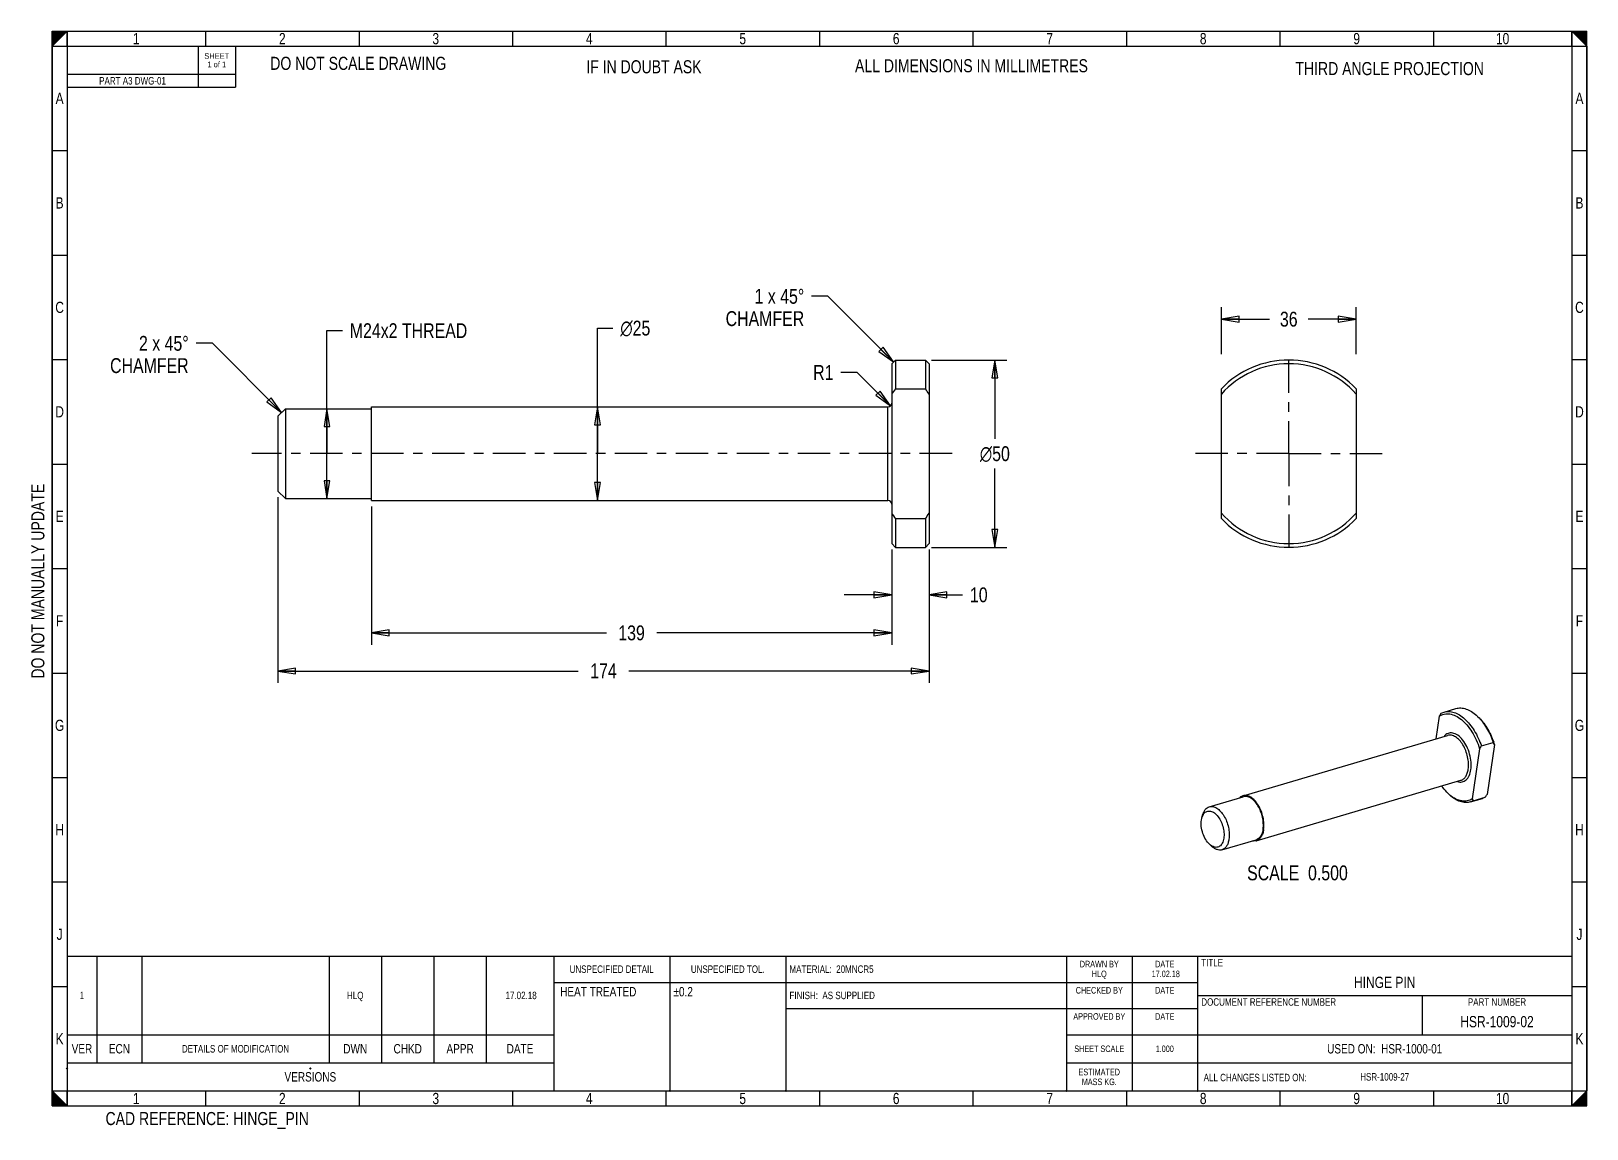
# Model space of a CAD drawing. Header units: inches. Extents: x 0.1 to 16.4, y 0 to 11.6.
import ezdxf

# ---------------------------------------------------------------- set-up
doc = ezdxf.new("R2010")
doc.units = ezdxf.units.IN
doc.header["$LTSCALE"] = 0.909449
doc.header["$MEASUREMENT"] = 0
doc.linetypes.add('CENTER', pattern=[0.6, 0.375, -0.075, 0.075, -0.075])
doc.layers.get('0').update_dxf_attribs({"linetype": 'CONTINUOUS'})
doc.layers.add('02___PRT_ALL_AXES', color=7, linetype='CONTINUOUS')
doc.styles.get("Standard").update_dxf_attribs({"font": 'txt', "width": 0.8})
doc.styles.add('TEXTSTYLE_1', font='gdt', dxfattribs={"width": 0.8})
doc.dimstyles.new('DIMSTYLE_1', dxfattribs={"dimtxt": 0.15625, "dimasz": 0.1875, "dimexe": 0.125, "dimexo": 0.0625, "dimgap": 0.078125, "dimtad": 0, "dimtih": 1, "dimtoh": 1, "dimzin": 4, "dimdsep": 46, "dimtxsty": 'Standard', "dimblk": 'CLOSED', "dimblk1": 'CLOSED', "dimblk2": 'CLOSED', "dimcen": 0.09, "dimadec": 0, "dimazin": 0, "dimtfac": 1, "dimtofl": 0, "dimtmove": 0, "dimatfit": 3, "dimldrblk": 'CLOSED', "dimfxl": 1, "dimtolj": 1, "dimtzin": 4, "dimarcsym": 0})
doc.dimstyles.new('DIMSTYLE_2', dxfattribs={"dimtxt": 0.15625, "dimasz": 0.1875, "dimexe": 0.125, "dimexo": 0.0625, "dimgap": 0.09, "dimtad": 0, "dimtih": 1, "dimtoh": 1, "dimzin": 4, "dimdsep": 46, "dimtxsty": 'Standard', "dimblk": 'CLOSED', "dimblk1": 'CLOSED', "dimblk2": 'CLOSED', "dimcen": 0.09, "dimadec": 0, "dimazin": 0, "dimtfac": 1, "dimtofl": 0, "dimtmove": 0, "dimatfit": 3, "dimldrblk": 'CLOSED', "dimfxl": 1, "dimtolj": 1, "dimtzin": 4, "dimarcsym": 0})
doc.dimstyles.get("Standard").update_dxf_attribs({"dimtxt": 0.15625, "dimasz": 0.1875, "dimexe": 0.125, "dimexo": 0.0625, "dimgap": 0.09, "dimtad": 0, "dimtih": 1, "dimtoh": 1, "dimzin": 4, "dimdsep": 46, "dimtxsty": 'Standard', "dimblk": 'CLOSED', "dimblk1": 'CLOSED', "dimblk2": 'CLOSED', "dimcen": 0.09, "dimadec": 0, "dimazin": 0, "dimtp": 0.01, "dimtm": 0.01, "dimtfac": 1, "dimtofl": 0, "dimtmove": 0, "dimatfit": 3, "dimldrblk": 'CLOSED', "dimfxl": 1, "dimtolj": 1, "dimtzin": 4, "dimarcsym": 0})

# ---------------------------------------------------------------- blocks, each defined once
blk = doc.blocks.new('_CLOSED')
at = {"color": 0, "linetype": 'ByBlock'}
for p, q in [((0, 0), (-1, 0.167)), ((-1, 0.167), (-1, -0.167)), ((-1, -0.167), (0, 0)), ((-1, 0), (0, 0))]:
    blk.add_line(p, q, dxfattribs=at)
blk = doc.blocks.new('*D1')
at = {"color": 2, "linetype": 'Continuous', "transparency": 16777216}
for p, q in [((3.167, 7.133), (3.167, 8.426)), ((3.167, 8.426), (3.329, 8.426)), ((2.791, 7.605), (3.292, 7.605)), ((3.167, 7.605), (3.167, 7.133)), ((3.167, 6.66), (3.167, 7.133)), ((2.791, 6.66), (3.292, 6.66))]:
    blk.add_line(p, q, dxfattribs=at)
at = {"color": 2, "linetype": 'Continuous', "transparency": 16777216, "xscale": 0.1875, "yscale": 0.1875, "zscale": 0.1875}
for p, rotation in [((3.167, 7.605), 90), ((3.167, 6.66), 270)]:
    blk.add_blockref('_CLOSED', p, dxfattribs=dict(at, rotation=rotation))
at = {"color": 2, "linetype": 'Continuous', "transparency": 16777216, "insert": (3.407, 8.504), "char_height": 0.15625, "width": 1.5, "attachment_point": 1, "line_spacing_factor": 0.9}
blk.add_mtext('M24x2 THREAD', dxfattribs=at)
blk = doc.blocks.new('*D2')
at = {"color": 2, "linetype": 'Continuous', "transparency": 16777216}
for p, q in [((6.012, 7.133), (6.012, 8.453)), ((6.012, 8.453), (6.173, 8.453)), ((5.894, 7.625), (6.137, 7.625)), ((6.012, 7.625), (6.012, 7.133)), ((6.012, 6.641), (6.012, 7.133)), ((5.91, 6.641), (6.137, 6.641))]:
    blk.add_line(p, q, dxfattribs=at)
at = {"color": 2, "linetype": 'Continuous', "transparency": 16777216, "xscale": 0.1875, "yscale": 0.1875, "zscale": 0.1875}
for p, rotation in [((6.012, 7.625), 90), ((6.012, 6.641), 270)]:
    blk.add_blockref('_CLOSED', p, dxfattribs=dict(at, rotation=rotation))
at = {"color": 2, "linetype": 'Continuous', "transparency": 16777216, "insert": (6.252, 8.531), "char_height": 0.15625, "width": 0.45833, "attachment_point": 1, "line_spacing_factor": 0.9, "style": 'TEXTSTYLE_1'}
blk.add_mtext('{\\Fgdt;n}\\Ftxt;25', dxfattribs=at)
blk = doc.blocks.new('*D3')
at = {"color": 2, "linetype": 'Continuous', "transparency": 16777216}
for p, q in [((9.523, 8.117), (10.316, 8.117)), ((10.191, 8.117), (10.191, 7.289)), ((10.191, 6.148), (10.191, 6.976)), ((9.523, 6.148), (10.316, 6.148))]:
    blk.add_line(p, q, dxfattribs=at)
at = {"color": 2, "linetype": 'Continuous', "transparency": 16777216, "xscale": 0.1875, "yscale": 0.1875, "zscale": 0.1875}
for p, rotation in [((10.191, 8.117), 90), ((10.191, 6.148), 270)]:
    blk.add_blockref('_CLOSED', p, dxfattribs=dict(at, rotation=rotation))
at = {"color": 2, "linetype": 'Continuous', "transparency": 16777216, "insert": (10.191, 7.211), "char_height": 0.15625, "width": 0.45833, "attachment_point": 2, "line_spacing_factor": 0.9, "style": 'TEXTSTYLE_1'}
blk.add_mtext('{\\Fgdt;n}\\Ftxt;50', dxfattribs=at)
blk = doc.blocks.new('*D4')
at = {"color": 2, "linetype": 'Continuous', "transparency": 16777216}
for p, q in [((8.744, 7.987), (8.572, 7.987)), ((9.095, 7.636), (8.744, 7.987))]:
    blk.add_line(p, q, dxfattribs=at)
at = {"color": 2, "linetype": 'Continuous', "transparency": 16777216, "xscale": 0.1875, "yscale": 0.1875, "zscale": 0.1875, "rotation": 315}
blk.add_blockref('_CLOSED', (9.095, 7.636), dxfattribs=at)
at = {"color": 2, "linetype": 'Continuous', "transparency": 16777216, "insert": (8.494, 8.065), "char_height": 0.1562, "width": 0.25, "attachment_point": 3, "line_spacing_factor": 0.9}
blk.add_mtext('R1', dxfattribs=at)
blk = doc.blocks.new('*D5')
at = {"color": 2, "linetype": 'Continuous', "transparency": 16777216}
for p, q in [((12.573, 8.179), (12.573, 8.672)), ((12.573, 8.547), (13.078, 8.547)), ((13.99, 8.547), (13.485, 8.547)), ((13.99, 8.179), (13.99, 8.672))]:
    blk.add_line(p, q, dxfattribs=at)
at = {"color": 2, "linetype": 'Continuous', "transparency": 16777216, "xscale": 0.1875, "yscale": 0.1875, "zscale": 0.1875, "rotation": 180}
blk.add_blockref('_CLOSED', (12.573, 8.547), dxfattribs=at)
at = {"color": 2, "linetype": 'Continuous', "transparency": 16777216, "xscale": 0.1875, "yscale": 0.1875, "zscale": 0.1875}
blk.add_blockref('_CLOSED', (13.99, 8.547), dxfattribs=at)
at = {"color": 2, "linetype": 'Continuous', "transparency": 16777216, "insert": (13.282, 8.625), "char_height": 0.1562, "width": 0.25, "attachment_point": 2, "line_spacing_factor": 0.9}
blk.add_mtext('36', dxfattribs=at)
blk = doc.blocks.new('*D6')
at = {"color": 2, "linetype": 'Continuous', "transparency": 16777216}
for p, q in [((3.634, 6.578), (3.634, 5.123)), ((9.106, 6.125), (9.106, 5.123)), ((3.634, 5.248), (6.105, 5.248)), ((9.106, 5.248), (6.636, 5.248))]:
    blk.add_line(p, q, dxfattribs=at)
at = {"color": 2, "linetype": 'Continuous', "transparency": 16777216, "xscale": 0.1875, "yscale": 0.1875, "zscale": 0.1875, "rotation": 180}
blk.add_blockref('_CLOSED', (3.634, 5.248), dxfattribs=at)
at = {"color": 2, "linetype": 'Continuous', "transparency": 16777216, "xscale": 0.1875, "yscale": 0.1875, "zscale": 0.1875}
blk.add_blockref('_CLOSED', (9.106, 5.248), dxfattribs=at)
at = {"color": 2, "linetype": 'Continuous', "transparency": 16777216, "insert": (6.37, 5.327), "char_height": 0.1562, "width": 0.375, "attachment_point": 2, "line_spacing_factor": 0.9}
blk.add_mtext('139', dxfattribs=at)
blk = doc.blocks.new('*D7')
at = {"color": 2, "linetype": 'Continuous', "transparency": 16777216}
for p, q in [((9.106, 6.125), (9.106, 5.523)), ((9.5, 6.125), (9.5, 5.523)), ((9.106, 5.648), (8.606, 5.648)), ((9.5, 5.648), (9.851, 5.648))]:
    blk.add_line(p, q, dxfattribs=at)
at = {"color": 2, "linetype": 'Continuous', "transparency": 16777216, "xscale": 0.1875, "yscale": 0.1875, "zscale": 0.1875}
blk.add_blockref('_CLOSED', (9.106, 5.648), dxfattribs=at)
at = {"color": 2, "linetype": 'Continuous', "transparency": 16777216, "xscale": 0.1875, "yscale": 0.1875, "zscale": 0.1875, "rotation": 180}
blk.add_blockref('_CLOSED', (9.5, 5.648), dxfattribs=at)
at = {"color": 2, "linetype": 'Continuous', "transparency": 16777216, "insert": (9.929, 5.727), "char_height": 0.1562, "width": 0.25, "attachment_point": 1, "line_spacing_factor": 0.9}
blk.add_mtext('10', dxfattribs=at)
blk = doc.blocks.new('*D8')
at = {"color": 2, "linetype": 'Continuous', "transparency": 16777216}
for p, q in [((2.65, 6.677), (2.65, 4.723)), ((9.5, 6.125), (9.5, 4.723)), ((2.65, 4.848), (5.809, 4.848)), ((9.5, 4.848), (6.341, 4.848))]:
    blk.add_line(p, q, dxfattribs=at)
at = {"color": 2, "linetype": 'Continuous', "transparency": 16777216, "xscale": 0.1875, "yscale": 0.1875, "zscale": 0.1875, "rotation": 180}
blk.add_blockref('_CLOSED', (2.65, 4.848), dxfattribs=at)
at = {"color": 2, "linetype": 'Continuous', "transparency": 16777216, "xscale": 0.1875, "yscale": 0.1875, "zscale": 0.1875}
blk.add_blockref('_CLOSED', (9.5, 4.848), dxfattribs=at)
at = {"color": 2, "linetype": 'Continuous', "transparency": 16777216, "insert": (6.075, 4.927), "char_height": 0.1562, "width": 0.375, "attachment_point": 2, "line_spacing_factor": 0.9}
blk.add_mtext('174', dxfattribs=at)
blk = doc.blocks.new('*T9')
at = {"color": 2, "linetype": 'Continuous'}
for p, q in [((0, 0), (15.827, 0)), ((0, 0), (0, -0.157)), ((1.457, 0), (1.457, -0.157)), ((3.071, 0), (3.071, -0.157)), ((4.685, 0), (4.685, -0.157)), ((6.299, 0), (6.299, -0.157)), ((7.913, 0), (7.913, -0.157)), ((9.528, 0), (9.528, -0.157)), ((11.142, 0), (11.142, -0.157)), ((12.756, 0), (12.756, -0.157)), ((14.37, 0), (14.37, -0.157)), ((15.827, 0), (15.827, -0.157)), ((0, -0.157), (15.827, -0.157))]:
    blk.add_line(p, q, dxfattribs=at)
at = {"color": 2, "linetype": 'Continuous', "attachment_point": 2, "line_spacing_factor": 0.9}
for s, insert, char_height, width in [('1', (0.728, -0.02), 0.118, 0.18898), ('2', (2.264, -0.02), 0.118, 0.18898), ('3 ', (3.878, -0.02), 0.1181, 0.37795), ('4', (5.492, -0.02), 0.118, 0.18898), ('5', (7.106, -0.02), 0.118, 0.18898), ('6', (8.72, -0.02), 0.118, 0.18898), ('7', (10.335, -0.02), 0.118, 0.18898), ('8', (11.949, -0.02), 0.118, 0.18898), ('9', (13.563, -0.02), 0.118, 0.18898), ('10', (15.098, -0.02), 0.1181, 0.37795)]:
    blk.add_mtext(s, dxfattribs=dict(at, insert=insert, char_height=char_height, width=width))
blk = doc.blocks.new('*T10')
at = {"color": 2, "linetype": 'Continuous'}
for p, q in [((0, 0), (15.827, 0)), ((0, 0), (0, -0.157)), ((1.457, 0), (1.457, -0.157)), ((3.071, 0), (3.071, -0.157)), ((4.685, 0), (4.685, -0.157)), ((6.299, 0), (6.299, -0.157)), ((7.913, 0), (7.913, -0.157)), ((9.528, 0), (9.528, -0.157)), ((11.142, 0), (11.142, -0.157)), ((12.756, 0), (12.756, -0.157)), ((14.37, 0), (14.37, -0.157)), ((15.827, 0), (15.827, -0.157)), ((0, -0.157), (15.827, -0.157))]:
    blk.add_line(p, q, dxfattribs=at)
at = {"color": 2, "linetype": 'Continuous', "attachment_point": 2, "line_spacing_factor": 0.9}
for s, insert, char_height, width in [('1', (0.728, -0.02), 0.118, 0.18898), ('2', (2.264, -0.02), 0.118, 0.18898), ('3 ', (3.878, -0.02), 0.1181, 0.37795), ('4 ', (5.492, -0.02), 0.1181, 0.37795), ('5', (7.106, -0.02), 0.118, 0.18898), ('6', (8.72, -0.02), 0.118, 0.18898), ('7', (10.335, -0.02), 0.118, 0.18898), ('8', (11.949, -0.02), 0.118, 0.18898), ('9', (13.563, -0.02), 0.118, 0.18898), ('10', (15.098, -0.02), 0.1181, 0.37795)]:
    blk.add_mtext(s, dxfattribs=dict(at, insert=insert, char_height=char_height, width=width))
blk = doc.blocks.new('*T11')
at = {"color": 2, "linetype": 'Continuous'}
for p, q in [((0, 0), (0.157, 0)), ((0, 0), (0, -10.984)), ((0.157, 0), (0.157, -10.984)), ((0, -1.098), (0.157, -1.098)), ((0, -2.197), (0.157, -2.197)), ((0, -3.295), (0.157, -3.295)), ((0, -4.394), (0.157, -4.394)), ((0, -5.492), (0.157, -5.492)), ((0, -6.591), (0.157, -6.591)), ((0, -7.689), (0.157, -7.689)), ((0, -8.787), (0.157, -8.787)), ((0, -9.886), (0.157, -9.886)), ((0, -10.984), (0.157, -10.984))]:
    blk.add_line(p, q, dxfattribs=at)
at = {"color": 2, "linetype": 'Continuous', "char_height": 0.118, "width": 0.18898, "attachment_point": 2, "line_spacing_factor": 0.9}
for s, insert in [('A', (0.079, -0.49)), ('B', (0.079, -1.589)), ('C', (0.079, -2.687)), ('D', (0.079, -3.785)), ('E', (0.079, -4.884)), ('F', (0.079, -5.982)), ('G', (0.079, -7.081)), ('H', (0.079, -8.179)), ('J', (0.079, -9.278)), ('K', (0.079, -10.376))]:
    blk.add_mtext(s, dxfattribs=dict(at, insert=insert))
blk = doc.blocks.new('*T12')
at = {"color": 2, "linetype": 'Continuous'}
for p, q in [((0, 0), (0.157, 0)), ((0, 0), (0, -10.984)), ((0.157, 0), (0.157, -10.984)), ((0, -1.098), (0.157, -1.098)), ((0, -2.197), (0.157, -2.197)), ((0, -3.295), (0.157, -3.295)), ((0, -4.394), (0.157, -4.394)), ((0, -5.492), (0.157, -5.492)), ((0, -6.591), (0.157, -6.591)), ((0, -7.689), (0.157, -7.689)), ((0, -8.787), (0.157, -8.787)), ((0, -9.886), (0.157, -9.886)), ((0, -10.984), (0.157, -10.984))]:
    blk.add_line(p, q, dxfattribs=at)
at = {"color": 2, "linetype": 'Continuous', "char_height": 0.118, "width": 0.18898, "attachment_point": 2, "line_spacing_factor": 0.9}
for s, insert in [('A', (0.079, -0.49)), ('B', (0.079, -1.589)), ('C', (0.079, -2.687)), ('D', (0.079, -3.785)), ('E', (0.079, -4.884)), ('F', (0.079, -5.982)), ('G', (0.079, -7.081)), ('H', (0.079, -8.179)), ('J', (0.079, -9.278)), ('K', (0.079, -10.376))]:
    blk.add_mtext(s, dxfattribs=dict(at, insert=insert))
blk = doc.blocks.new('*T13')
at = {"color": 2, "linetype": 'Continuous'}
for p, q in [((0, 0), (1.772, 0)), ((0, 0), (0, -0.433)), ((1.378, 0), (1.378, -0.433)), ((1.772, 0), (1.772, -0.433)), ((0, -0.295), (1.772, -0.295)), ((0, -0.433), (1.772, -0.433))]:
    blk.add_line(p, q, dxfattribs=at)
at = {"color": 2, "linetype": 'Continuous', "attachment_point": 2, "line_spacing_factor": 0.9}
for s, insert, char_height, width in [('SHEET\\P1 of 1', (1.575, -0.074), 0.0591, 0.56693), ('PART A3 DWG-01', (0.689, -0.325), 0.07874, 1.76378)]:
    blk.add_mtext(s, dxfattribs=dict(at, insert=insert, char_height=char_height, width=width))
blk = doc.blocks.new('*T14')
at = {"color": 2, "linetype": 'Continuous'}
for p, q in [((0, 0), (15.827, 0)), ((0, 0), (0, -1.417)), ((0.315, 0), (0.315, -1.122)), ((0.787, 0), (0.787, -1.122)), ((2.756, 0), (2.756, -1.122)), ((3.307, 0), (3.307, -1.122)), ((3.858, 0), (3.858, -1.122)), ((4.409, 0), (4.409, -1.122)), ((5.118, 0), (5.118, -1.417)), ((6.339, 0), (6.339, -1.417)), ((7.559, 0), (7.559, -1.417)), ((10.512, 0), (10.512, -1.417)), ((11.201, 0), (11.201, -1.417)), ((11.89, 0), (11.89, -1.417)), ((15.827, 0), (15.827, -1.417)), ((5.118, -0.276), (11.89, -0.276)), ((11.89, -0.413), (15.827, -0.413)), ((14.252, -0.413), (14.252, -0.827)), ((7.559, -0.551), (11.89, -0.551)), ((0, -0.827), (5.118, -0.827)), ((10.512, -0.827), (15.827, -0.827)), ((0, -1.122), (5.118, -1.122)), ((10.512, -1.122), (15.827, -1.122)), ((0, -1.417), (15.827, -1.417))]:
    blk.add_line(p, q, dxfattribs=at)
at = {"color": 2, "linetype": 'Continuous', "line_spacing_factor": 0.9}
for s, insert, char_height, width, attachment_point in [('UNSPECIFIED DETAIL', (5.728, -0.098), 0.07874, 2.26772, 2), ('UNSPECIFIED TOL.', (6.949, -0.098), 0.07874, 2.01575, 2), ('MATERIAL:  20MNCR5', (7.598, -0.098), 0.07874, 2.26772, 1), ('DRAWN BY\\PHLQ ', (10.856, -0.049), 0.0689, 0.88189, 2), ('DATE\\P 17.02.18', (11.545, -0.049), 0.0689, 0.99213, 2), ('TITLE', (11.929, -0.03), 0.0787, 0.62992, 1), (' HEAT TREATED', (5.157, -0.325), 0.09843, 2.04724, 1), ('CHECKED BY\\P ', (10.856, -0.325), 0.0689, 1.10236, 2), ('DATE\\P ', (11.545, -0.325), 0.0689, 0.44094, 2), ('HINGE PIN', (13.858, -0.217), 0.1181, 1.70079, 2), ('1 ', (0.157, -0.374), 0.0787, 0.25197, 2), ('HLQ ', (3.031, -0.374), 0.0787, 0.50394, 2), (' 17.02.18', (4.764, -0.374), 0.0787, 1.13386, 2), ('FINISH:  AS SUPPLIED', (7.598, -0.374), 0.07874, 2.51969, 1), ('DOCUMENT REFERENCE NUMBER', (11.929, -0.443), 0.07874, 3.14961, 1), ('PART NUMBER', (15.039, -0.443), 0.07874, 1.38583, 2), ('APPROVED BY\\P ', (10.856, -0.6), 0.0689, 1.2126, 2), ('DATE\\P ', (11.545, -0.6), 0.0689, 0.44094, 2), ('HSR-1009-02 ', (15.039, -0.63), 0.11811, 2.26772, 2), ('VER', (0.157, -0.925), 0.0984, 0.47244, 2), ('ECN', (0.551, -0.925), 0.0984, 0.47244, 2), ('DETAILS OF MODIFICATION', (1.772, -0.935), 0.07874, 2.89764, 2), ('DWN', (3.031, -0.925), 0.0984, 0.47244, 2), ('CHKD', (3.583, -0.925), 0.0984, 0.62992, 2), ('APPR', (4.134, -0.925), 0.0984, 0.62992, 2), ('DATE', (4.764, -0.925), 0.0984, 0.62992, 2), ('SHEET SCALE', (10.856, -0.94), 0.0689, 1.2126, 2), ('1.000', (11.545, -0.94), 0.0689, 0.55118, 2), ('USED ON:  HSR-1000-01', (13.858, -0.925), 0.09843, 3.30709, 2), ('VERSIONS ', (2.559, -1.22), 0.0984, 1.41732, 2), ('ESTIMATED \\PMASS KG. ', (10.856, -1.184), 0.0689, 1.10236, 2), ('HSR-1009-27 ', (13.858, -1.23), 0.07874, 1.51181, 2)]:
    blk.add_mtext(s, dxfattribs=dict(at, insert=insert, char_height=char_height, width=width, attachment_point=attachment_point))
at = {"color": 2, "linetype": 'Continuous', "insert": (6.378, -0.325), "char_height": 0.09843, "width": 0.7021, "attachment_point": 1, "line_spacing_factor": 0.9, "style": 'TEXTSTYLE_1'}
blk.add_mtext('{\\Fgdt;`}\\Ftxt;0.2', dxfattribs=at)

msp = doc.modelspace()

# ---------------------------------------------------------------- hatches: boundary and pattern name
at = {"linetype": 'Continuous'}
h = msp.add_hatch(color=2, dxfattribs=at)
edge = h.paths.add_edge_path()
edge.add_line((0.276, 11.575), (0.433, 11.575))
edge.add_line((0.276, 11.417), (0.276, 11.575))
edge.add_line((0.276, 11.417), (0.433, 11.575))
h = msp.add_hatch(color=2, dxfattribs=at)
edge = h.paths.add_edge_path()
edge.add_line((16.417, 11.417), (16.417, 11.575))
edge.add_line((16.26, 11.575), (16.417, 11.417))
edge.add_line((16.26, 11.575), (16.417, 11.575))
h = msp.add_hatch(color=2, dxfattribs=at)
edge = h.paths.add_edge_path()
edge.add_line((0.276, 0.276), (0.276, 0.433))
edge.add_line((0.276, 0.276), (0.433, 0.276))
edge.add_line((0.433, 0.276), (0.276, 0.433))
msp.add_hatch(color=2, dxfattribs=at).paths.add_polyline_path([(16.417, 0.276), (16.417, 0.433), (16.26, 0.276)])

# ---------------------------------------------------------------- linework, layer by layer
at = {"color": 7, "linetype": 'Continuous'}
for p, q in [((0.276, 11.417), (0.433, 11.575)), ((0.276, 11.417), (0.276, 11.575)), ((0.276, 11.575), (0.433, 11.575)), ((0.433, 11.417), (0.433, 11.575)), ((0.433, 11.575), (16.26, 11.575)), ((16.26, 11.575), (16.417, 11.575)), ((16.26, 11.575), (16.417, 11.417)), ((16.26, 11.417), (16.26, 11.575)), ((16.417, 11.417), (16.417, 11.575)), ((0.276, 0.433), (0.276, 11.417)), ((0.276, 11.417), (0.433, 11.417)), ((16.26, 11.417), (16.417, 11.417)), ((16.417, 0.433), (16.417, 11.417)), ((9.106, 8.078), (9.146, 8.117)), ((9.106, 8.078), (9.106, 6.188)), ((9.146, 8.117), (9.146, 7.816)), ((9.5, 8.078), (9.461, 8.117)), ((9.461, 8.117), (9.461, 7.816)), ((9.5, 8.078), (9.5, 6.188)), ((9.146, 7.816), (9.461, 7.816)), ((12.573, 6.45), (12.573, 7.816)), ((13.99, 7.816), (13.99, 6.45)), ((2.65, 7.526), (2.729, 7.605)), ((2.729, 7.605), (2.729, 6.66)), ((9.067, 6.641), (9.067, 7.625)), ((2.65, 7.526), (2.65, 6.739)), ((2.65, 6.739), (2.729, 6.66)), ((9.146, 6.45), (9.461, 6.45)), ((9.146, 6.45), (9.146, 6.148)), ((9.461, 6.45), (9.461, 6.148)), ((9.106, 6.188), (9.146, 6.148)), ((9.5, 6.188), (9.461, 6.148)), ((14.865, 4.374), (14.83, 4.134)), ((14.885, 4.404), (14.915, 4.416)), ((15.308, 4.06), (15.433, 4.097)), ((15.289, 4.031), (15.211, 3.504)), ((15.445, 4.077), (15.367, 3.55)), ((15.223, 3.484), (15.193, 3.472)), ((15.223, 3.484), (15.348, 3.521)), ((15.348, 3.521), (15.318, 3.509)), ((12.363, 3.281), (12.368, 3.302)), ((12.368, 3.302), (12.376, 3.334)), ((12.449, 3.026), (12.474, 3.003)), ((0.439, 0.663), (0.427, 0.675)), ((0.439, 0.675), (0.427, 0.663)), ((2.998, 0.663), (2.986, 0.675)), ((2.998, 0.675), (2.986, 0.663)), ((0.433, 0.276), (0.276, 0.433)), ((0.276, 0.276), (0.276, 0.433)), ((0.276, 0.433), (0.433, 0.433)), ((0.433, 0.276), (0.433, 0.433)), ((6.778, 0.427), (6.766, 0.439)), ((6.778, 0.439), (6.766, 0.427)), ((7.998, 0.427), (7.986, 0.439)), ((7.998, 0.439), (7.986, 0.427)), ((10.951, 0.427), (10.939, 0.439)), ((10.951, 0.439), (10.939, 0.427)), ((12.329, 0.427), (12.317, 0.439)), ((12.329, 0.439), (12.317, 0.427)), ((16.417, 0.433), (16.26, 0.276)), ((16.26, 0.433), (16.417, 0.433)), ((16.26, 0.276), (16.26, 0.433)), ((16.417, 0.276), (16.417, 0.433)), ((0.276, 0.276), (0.433, 0.276)), ((0.433, 0.276), (16.26, 0.276)), ((16.26, 0.276), (16.417, 0.276))]:
    msp.add_line(p, q, dxfattribs=at)
for centre, radius, start, end in [((13.282, 7.133), 0.984, 43.9455, 136.0545), ((13.282, 7.133), 0.945, 41.4096, 138.5904), ((11.73, 6.021), 3.147, 145.2225, 146.5), ((6.876, 6.021), 3.147, 33.5, 34.7775), ((9.067, 7.664), 0.0394, 270, 360), ((9.067, 6.601), 0.0394, 0, 90), ((11.73, 8.244), 3.147, 213.5, 214.7775), ((6.876, 8.244), 3.147, 325.2225, 326.5), ((13.282, 7.133), 0.945, 221.4096, 318.5904), ((13.282, 7.133), 0.984, 223.9455, 316.0545), ((16.888, 3.059), 2.413, 146.1428, 146.9702), ((14.951, 4.043), 0.455, 45.4437, 47.5271), ((14.828, 3.718), 0.714, 30.1687, 32.0317), ((14.651, 3.825), 0.833, 17.5922, 19.1655), ((17.312, 2.716), 2.413, 146.1428, 146.9702), ((15.236, 3.857), 0.407, 227.5101, 229.8876), ((15.224, 3.842), 0.387, 229.8923, 230.9463), ((15.828, 3.863), 0.714, 210.1687, 212.0317), ((13.345, 4.865), 2.413, 326.1428, 326.9702), ((12.479, 3.281), 0.113, 148.1405, 152.1083)]:
    msp.add_arc(centre, radius, start, end, dxfattribs=at)
for points, knots in [([(14.915, 4.416), (14.931, 4.421), (14.968, 4.425), (15.024, 4.414), (15.08, 4.386), (15.135, 4.344), (15.187, 4.288), (15.252, 4.196), (15.289, 4.116), (15.308, 4.06)], [0, 0, 0, 0, 0.09052, 0.187246, 0.294593, 0.414582, 0.547183, 0.690864, 1, 1, 1, 1]), ([(15.04, 4.453), (15.056, 4.458), (15.093, 4.462), (15.15, 4.45), (15.207, 4.422), (15.242, 4.395), (15.259, 4.379)], [0, 0, 0, 0, 0.217974, 0.451125, 0.710191, 1, 1, 1, 1]), ([(14.865, 4.374), (14.873, 4.38), (14.89, 4.388), (14.918, 4.397), (14.947, 4.4), (14.987, 4.396), (15.04, 4.378), (15.101, 4.338), (15.159, 4.28), (15.211, 4.207), (15.256, 4.123), (15.279, 4.063), (15.289, 4.031)], [0, 0, 0, 0, 0.0463, 0.092055, 0.138315, 0.18613, 0.289424, 0.406608, 0.538618, 0.683871, 0.839091, 1, 1, 1, 1]), ([(15.271, 4.368), (15.289, 4.352), (15.323, 4.314), (15.384, 4.227), (15.419, 4.152), (15.438, 4.099)], [0, 0, 0, 0, 0.226891, 0.472361, 1, 1, 1, 1]), ([(15.271, 4.368), (15.288, 4.351), (15.321, 4.313), (15.381, 4.225), (15.415, 4.149), (15.433, 4.097)], [0, 0, 0, 0, 0.229092, 0.475068, 1, 1, 1, 1]), ([(15.197, 3.81), (15.201, 3.837), (15.202, 3.892), (15.187, 3.975), (15.157, 4.055), (15.115, 4.123), (15.071, 4.166), (15.034, 4.188), (15.007, 4.197), (14.981, 4.199), (14.956, 4.193), (14.934, 4.18), (14.921, 4.168), (14.916, 4.161)], [0, 0, 0, 0, 0.140779, 0.293313, 0.446823, 0.590307, 0.71512, 0.76948, 0.81879, 0.864309, 0.90807, 0.952538, 1, 1, 1, 1]), ([(15.17, 3.815), (15.173, 3.836), (15.174, 3.88), (15.165, 3.946), (15.145, 4.011), (15.116, 4.071), (15.08, 4.12), (15.044, 4.151), (15.015, 4.166), (14.994, 4.173), (14.973, 4.175), (14.96, 4.173), (14.953, 4.171)], [0, 0, 0, 0, 0.133696, 0.278193, 0.426139, 0.569599, 0.701374, 0.81643, 0.867338, 0.914206, 0.957959, 1, 1, 1, 1]), ([(15.056, 3.687), (15.064, 3.684), (15.08, 3.68), (15.105, 3.681), (15.128, 3.689), (15.148, 3.703), (15.166, 3.723), (15.186, 3.758), (15.194, 3.789), (15.197, 3.81)], [0, 0, 0, 0, 0.117654, 0.228018, 0.336203, 0.447833, 0.567742, 0.69912, 1, 1, 1, 1]), ([(15.092, 3.699), (15.102, 3.702), (15.122, 3.712), (15.145, 3.739), (15.162, 3.774), (15.168, 3.801), (15.17, 3.815)], [0, 0, 0, 0, 0.210458, 0.440636, 0.702694, 1, 1, 1, 1]), ([(14.962, 3.557), (14.955, 3.563), (14.929, 3.588), (14.906, 3.616), (14.89, 3.639)], [0, 0, 0, 0, 0.2383, 1, 1, 1, 1]), ([(15.193, 3.472), (15.176, 3.467), (15.14, 3.463), (15.083, 3.474), (15.026, 3.502), (14.991, 3.53), (14.974, 3.545)], [0, 0, 0, 0, 0.217974, 0.451125, 0.710191, 1, 1, 1, 1]), ([(15.211, 3.504), (15.203, 3.499), (15.186, 3.49), (15.159, 3.482), (15.13, 3.479), (15.09, 3.482), (15.036, 3.5), (14.998, 3.526), (14.98, 3.541)], [0, 0, 0, 0, 0.113869, 0.226398, 0.340167, 0.457763, 0.711801, 1, 1, 1, 1]), ([(12.449, 3.026), (12.433, 3.041), (12.405, 3.077), (12.376, 3.141), (12.36, 3.211), (12.36, 3.259), (12.363, 3.281)], [0, 0, 0, 0, 0.231933, 0.491719, 0.75597, 1, 1, 1, 1]), ([(12.368, 3.302), (12.368, 3.305), (12.371, 3.316), (12.376, 3.326), (12.38, 3.333)], [0, 0, 0, 0, 0.262769, 1, 1, 1, 1]), ([(12.376, 3.334), (12.379, 3.345), (12.386, 3.365), (12.402, 3.392), (12.421, 3.411), (12.437, 3.419), (12.445, 3.421)], [0, 0, 0, 0, 0.289894, 0.548909, 0.782057, 1, 1, 1, 1]), ([(12.383, 3.34), (12.387, 3.346), (12.396, 3.357), (12.412, 3.37), (12.43, 3.376), (12.45, 3.377), (12.47, 3.373), (12.499, 3.359), (12.533, 3.327), (12.566, 3.277), (12.59, 3.216), (12.602, 3.153), (12.602, 3.11), (12.599, 3.09)], [0, 0, 0, 0, 0.050053, 0.096035, 0.140086, 0.184852, 0.232783, 0.285576, 0.407805, 0.550302, 0.704301, 0.858083, 1, 1, 1, 1]), ([(12.445, 3.421), (12.451, 3.423), (12.464, 3.425), (12.484, 3.423), (12.505, 3.417), (12.533, 3.402), (12.567, 3.372), (12.602, 3.325), (12.63, 3.268), (12.649, 3.205), (12.658, 3.142), (12.656, 3.1), (12.653, 3.08)], [0, 0, 0, 0, 0.042041, 0.085795, 0.132661, 0.183569, 0.298626, 0.430402, 0.573861, 0.721807, 0.866302, 1, 1, 1, 1]), ([(12.476, 3.006), (12.473, 3.008), (12.464, 3.013), (12.455, 3.02), (12.449, 3.026)], [0, 0, 0, 0, 0.237953, 1, 1, 1, 1]), ([(12.579, 2.968), (12.571, 2.966), (12.553, 2.964), (12.526, 2.969), (12.499, 2.983), (12.482, 2.996), (12.474, 3.003)], [0, 0, 0, 0, 0.217959, 0.451115, 0.710185, 1, 1, 1, 1]), ([(12.599, 3.09), (12.597, 3.081), (12.593, 3.063), (12.584, 3.039), (12.571, 3.019), (12.556, 3.005), (12.537, 2.996), (12.517, 2.993), (12.496, 2.997), (12.482, 3.003), (12.476, 3.006)], [0, 0, 0, 0, 0.156018, 0.29756, 0.424848, 0.540412, 0.649146, 0.757782, 0.873073, 1, 1, 1, 1]), ([(12.653, 3.08), (12.651, 3.066), (12.645, 3.04), (12.629, 3.006), (12.607, 2.981), (12.588, 2.971), (12.579, 2.968)], [0, 0, 0, 0, 0.297301, 0.559365, 0.789542, 1, 1, 1, 1])]:
    msp.add_open_spline(points, degree=3, knots=knots, dxfattribs=at)
at = {"layer": '02___PRT_ALL_AXES', "color": 7, "linetype": 'CENTER'}
for p, q in [((13.282, 7.133), (13.282, 8.2)), ((9.741, 7.133), (2.378, 7.133)), ((13.282, 7.133), (12.214, 7.133)), ((13.282, 7.133), (13.282, 6.065)), ((13.282, 7.133), (14.349, 7.133))]:
    msp.add_line(p, q, dxfattribs=at)
at = {"layer": '02___PRT_ALL_AXES', "color": 7, "linetype": 'Continuous'}
for p, q in [((9.146, 8.117), (9.461, 8.117)), ((2.729, 7.605), (3.634, 7.605)), ((3.634, 6.641), (3.634, 7.625)), ((3.634, 7.625), (9.067, 7.625)), ((2.729, 6.66), (3.634, 6.66)), ((3.634, 6.641), (9.067, 6.641)), ((9.146, 6.148), (9.461, 6.148)), ((14.915, 4.416), (15.04, 4.453)), ((12.801, 3.536), (14.953, 4.171)), ((12.94, 3.064), (15.092, 3.699)), ((12.445, 3.421), (12.804, 3.527)), ((15.193, 3.472), (15.318, 3.509)), ((12.579, 2.968), (12.938, 3.074))]:
    msp.add_line(p, q, dxfattribs=at)
for centre, start, end in [((12.823, 3.461), 106.429, 107.7407), ((12.918, 3.139), 286.429, 287.7407)]:
    msp.add_arc(centre, 0.0781, start, end, dxfattribs=at)
for points, knots in [([(12.8, 3.536), (12.794, 3.534), (12.783, 3.529), (12.773, 3.522), (12.769, 3.518)], [0, 0, 0, 0, 0.491049, 1, 1, 1, 1]), ([(13.018, 3.181), (13.021, 3.202), (13.022, 3.245), (13.013, 3.311), (12.993, 3.377), (12.964, 3.436), (12.928, 3.486), (12.892, 3.517), (12.863, 3.532), (12.842, 3.539), (12.821, 3.54), (12.808, 3.538), (12.801, 3.536)], [0, 0, 0, 0, 0.133699, 0.278192, 0.42614, 0.569599, 0.701374, 0.81643, 0.867339, 0.914206, 0.957959, 1, 1, 1, 1]), ([(13.012, 3.186), (13.015, 3.206), (13.016, 3.248), (13.007, 3.311), (12.988, 3.374), (12.96, 3.431), (12.926, 3.478), (12.892, 3.508), (12.863, 3.523), (12.843, 3.529), (12.823, 3.531), (12.81, 3.529), (12.804, 3.527)], [0, 0, 0, 0, 0.133699, 0.278192, 0.42614, 0.569599, 0.701374, 0.81643, 0.867339, 0.914206, 0.957959, 1, 1, 1, 1]), ([(13.012, 3.186), (13.01, 3.172), (13.004, 3.146), (12.988, 3.112), (12.966, 3.087), (12.947, 3.077), (12.938, 3.074)], [0, 0, 0, 0, 0.297291, 0.559369, 0.789541, 1, 1, 1, 1]), ([(13.018, 3.181), (13.016, 3.167), (13.01, 3.14), (12.993, 3.105), (12.971, 3.079), (12.952, 3.068), (12.942, 3.065)], [0, 0, 0, 0, 0.29677, 0.558937, 0.789515, 1, 1, 1, 1]), ([(12.94, 3.064), (12.934, 3.063), (12.921, 3.06), (12.909, 3.061), (12.902, 3.062)], [0, 0, 0, 0, 0.490672, 1, 1, 1, 1])]:
    msp.add_open_spline(points, degree=3, knots=knots, dxfattribs=at)

# ---------------------------------------------------------------- block references
for name, p in [('*T9', (0.433, 11.575)), ('*T11', (0.276, 11.417)), ('*T13', (0.433, 11.417)), ('*T12', (16.26, 11.417)), ('*T14', (0.433, 1.851)), ('*T10', (0.433, 0.433))]:
    msp.add_blockref(name, p)

# ---------------------------------------------------------------- texts
at = {"color": 2, "linetype": 'Continuous', "line_spacing_factor": 0.9}
for s, insert, char_height, width, attachment_point in [('DO NOT SCALE DRAWING', (3.496, 11.305), 0.1378, 2.20472, 2), ('IF IN DOUBT ASK', (6.5, 11.269), 0.1378, 1.65354, 2), ('ALL DIMENSIONS IN MILLIMETRES', (9.945, 11.28), 0.1378, 3.19685, 2), ('THIRD ANGLE PROJECTION', (14.343, 11.25), 0.1378, 2.4252, 2), ('1 x 45\\Fgdt;{\\Fgdt;~}\\P\\Ftxt;CHAMFER', (8.186, 8.865), 0.15625, 0.875, 3), ('2 x 45\\Fgdt;{\\Fgdt;~}\\P\\Ftxt;CHAMFER', (1.712, 8.371), 0.15625, 0.875, 3), ('SCALE  0.500', (13.903, 2.804), 0.15625, 1.5, 3), ('ALL CHANGES LISTED ON:', (12.387, 0.614), 0.07874, 1.38583, 1), ('CAD REFERENCE: HINGE_PIN', (1.907, 0.212), 0.1378, 2.64567, 2)]:
    msp.add_mtext(s, dxfattribs=dict(at, insert=insert, char_height=char_height, width=width, attachment_point=attachment_point))
at = {"color": 2, "linetype": 'Continuous', "insert": (0.057, 5.792), "char_height": 0.1378, "width": 2.4252, "attachment_point": 2, "rotation": 90, "line_spacing_factor": 0.9}
msp.add_mtext('DO NOT MANUALLY UPDATE', dxfattribs=at)

# ---------------------------------------------------------------- dimensions: what is measured, and where the dimension line sits
at = {"color": 2, "linetype": 'Continuous'}
for base, p1, p2, text, picture, middle in [((6.012, 6.641), (6.2, 7.625), (6.2, 6.641), '%%c<>', '*D2', (6.481, 8.453)), ((3.1671, 6.6603), (2.7285, 7.6052), (2.7285, 6.6603), 'M<>x2 THREAD', '*D1', (4.1567, 8.4264)), ((10.191, 6.148), (9.461, 8.117), (9.461, 6.148), '%%c<>', '*D3', (10.191, 7.133))]:
    dim = msp.add_linear_dim(base=base, p1=p1, p2=p2, angle=270, text=text, dimstyle='DIMSTYLE_1', dxfattribs=at)
    dim.commit()
    dim.dimension.update_dxf_attribs({"geometry": picture, "text_midpoint": middle, "dimtype": 160})
for base, p1, p2, picture, middle in [((12.573, 8.547), (13.99, 8.117), (12.573, 8.117), '*D5', (13.282, 8.547)), ((2.65, 4.848), (9.5, 6.188), (2.65, 6.739), '*D8', (6.095, 4.848)), ((9.106, 5.648), (9.5, 6.188), (9.106, 6.188), '*D7', (10.069, 5.648))]:
    dim = msp.add_linear_dim(base=base, p1=p1, p2=p2, angle=180, dimstyle='DIMSTYLE_1', dxfattribs=at)
    dim.commit()
    dim.dimension.update_dxf_attribs({"geometry": picture, "text_midpoint": middle, "dimtype": 160})
dim = msp.add_radius_dim(center=(9.067, 7.664), mpoint=(9.095, 7.636), text='R<>', dimstyle='DIMSTYLE_2', override={"dimpost": '<>'}, dxfattribs=at)
dim.commit()
dim.dimension.update_dxf_attribs({"geometry": '*D4', "text_midpoint": (8.369, 7.987), "dimtype": 164})
dim = msp.add_linear_dim(base=(9.106, 5.248), p1=(3.634, 6.641), p2=(9.106, 6.188), dimstyle='DIMSTYLE_1', dxfattribs=at)
dim.commit()
dim.dimension.update_dxf_attribs({"geometry": '*D6', "text_midpoint": (6.386, 5.248), "dimtype": 160})

# ---------------------------------------------------------------- leaders
for points in [[(9.126, 8.097), (8.436, 8.787), (8.264, 8.787)], [(2.689, 7.566), (1.962, 8.293), (1.79, 8.293)]]:
    msp.add_leader(points, dimstyle='Standard', override={"dimtad": 0}, dxfattribs=at)

doc.saveas('drawing.dxf')
